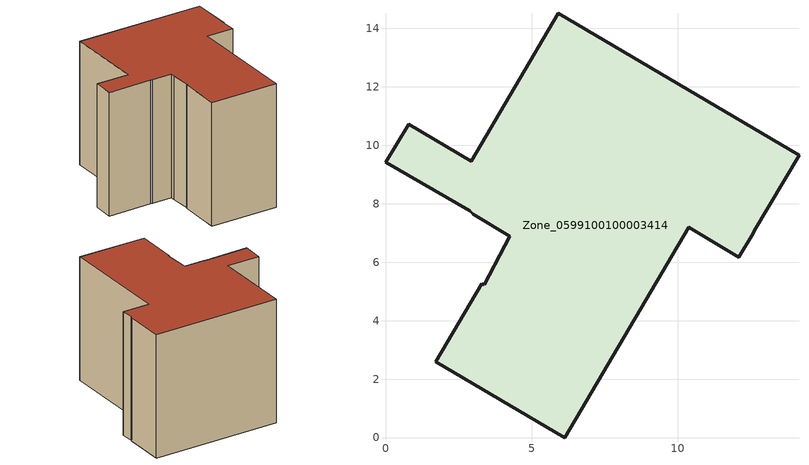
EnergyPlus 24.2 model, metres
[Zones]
Zone_0599100100003414
 floor ground (C_G): 3.39,5.22 4.09,6.57 4.26,6.89 3,7.64 2.88,7.76 0,9.43 0.8,10.72 2.94,9.46 5.91,14.52 14.15,9.65 12.62,7.08 12.58,6.99 12.1,6.17 10.37,7.21 6.13,0 1.72,2.6 3.3,5.26 z1.33
 wall outside (C_F): 3.3,5.26 1.72,2.6 6.13,0 10.37,7.21 12.1,6.17 12.58,6.99 12.62,7.08 14.15,9.65 5.91,14.52 2.94,9.46 0.8,10.72 0,9.43 2.88,7.76 3,7.64 4.26,6.89 4.09,6.57 3.39,5.22 3.3,5.26 z1.33:10.59
 roof outside (C_R): 12.58,6.99 12.62,7.08 14.15,9.65 5.91,14.52 2.94,9.46 0.8,10.72 0,9.43 2.88,7.76 3,7.64 4.26,6.89 4.09,6.57 3.39,5.22 3.3,5.26 1.72,2.6 6.13,0 10.37,7.21 12.1,6.17 z10.59
[BUILDING]
Pand.0599100100003414: North Axis=0; Terrain=City; Loads Convergence Tolerance Value=0.04; Temperature Convergence Tolerance Value=0.4; Solar Distribution=FullExterior; Maximum Number of Warmup Days=25; Minimum Number of Warmup Days=1
[Site:Location]
Rotterdam.The.Hague.AP_ZH_NLD Design_Conditions: Latitude=51.96; Longitude=4.45; Time Zone=1; Elevation=-4.5
[SITE:GROUNDTEMPERATURE:BUILDINGSURFACE]
18, 18, 18, 18, 18, 18, 18, 18, 18, 18, 18, 18
[MATERIAL] Thermal Absorptance=0.9; Solar Absorptance=0.7; Visible Absorptance=0.7
Name | Roughness | Thickness | Conductivity | Density | Specific Heat
G.TC.2006-2014 | MediumSmooth | 0.15 | 0.06 | 540 | 1210
F.TC.2006-2014 | Rough | 0.3 | 0.12 | 1920 | 840
R.TC.2006-2014 | MediumRough | 0.2 | 0.08 | 1500 | 1000
[CONSTRUCTION]
C_G: G.TC.2006-2014
C_F: F.TC.2006-2014
C_R: R.TC.2006-2014
[ZONE]
Zone_0599100100003414: Type=1; Multiplier=1; Ceiling Height=Autocalculate; Volume=Autocalculate; Floor Area=autocalculate; Part of Total Floor Area=Yes
[ZONEINFILTRATION:DESIGNFLOWRATE]
Infil_Zone_0599100100003414: Zone or ZoneList or Space or SpaceList=Zone_0599100100003414; Schedule=AlwaysOn; Design Flow Rate Calculation Method=Flow/Area; Flow Rate per Floor Area=0.0015; Constant Term Coefficient=1; Temperature Term Coefficient=0; Velocity Term Coefficient=0; Velocity Squared Term Coefficient=0
[HVACTEMPLATE:ZONE:IDEALLOADSAIRSYSTEM]
Zone_0599100100003414: Maximum Heating Supply Air Temperature=50; Minimum Cooling Supply Air Temperature=13; Maximum Heating Supply Air Humidity Ratio=0.0156; Minimum Cooling Supply Air Humidity Ratio=0.0077; Heating Limit=NoLimit; Cooling Limit=NoLimit; Dehumidification Control Type=ConstantSensibleHeatRatio; Cooling Sensible Heat Ratio=0.7; Dehumidification Setpoint=60; Humidification Control Type=None; Humidification Setpoint=30; Outdoor Air Method=None; Outdoor Air Flow Rate per Person=0.00944; Outdoor Air Flow Rate per Zone Floor Area=0; Outdoor Air Flow Rate per Zone=0; Demand Controlled Ventilation Type=None; Outdoor Air Economizer Type=NoEconomizer; Heat Recovery Type=None; Sensible Heat Recovery Effectiveness=0.7; Latent Heat Recovery Effectiveness=0.65
[ZONECONTROL:THERMOSTAT]
ThermostatControl_Zone_0599100100003414: Zone or ZoneList=Zone_0599100100003414; Control Type Schedule=DualSetpointControlType; Control 1=Thermostat_Zone_0599100100003414; Temperature Difference Between Cutout And Setpoint=0
[THERMOSTATSETPOINT:DUALSETPOINT]
Thermostat_Zone_0599100100003414: Heating Setpoint Temperature Schedule=HeatingSetpoint_Zone_0599100100003414; Cooling Setpoint Temperature Schedule=CoolingSetpoint_Zone_0599100100003414
[SCHEDULE:COMPACT]
HeatingSetpoint_Zone_0599100100003414: Through: 12/31, For: AllDays, Until: 24:00, 21
CoolingSetpoint_Zone_0599100100003414: Through: 12/31, For: AllDays, Until: 24:00, 24
DualSetpointControlType: Through: 12/31, For: AllDays, Until: 24:00, 4
AlwaysOn: Through: 12/31, For: AllDays, Until: 24:00, 1
